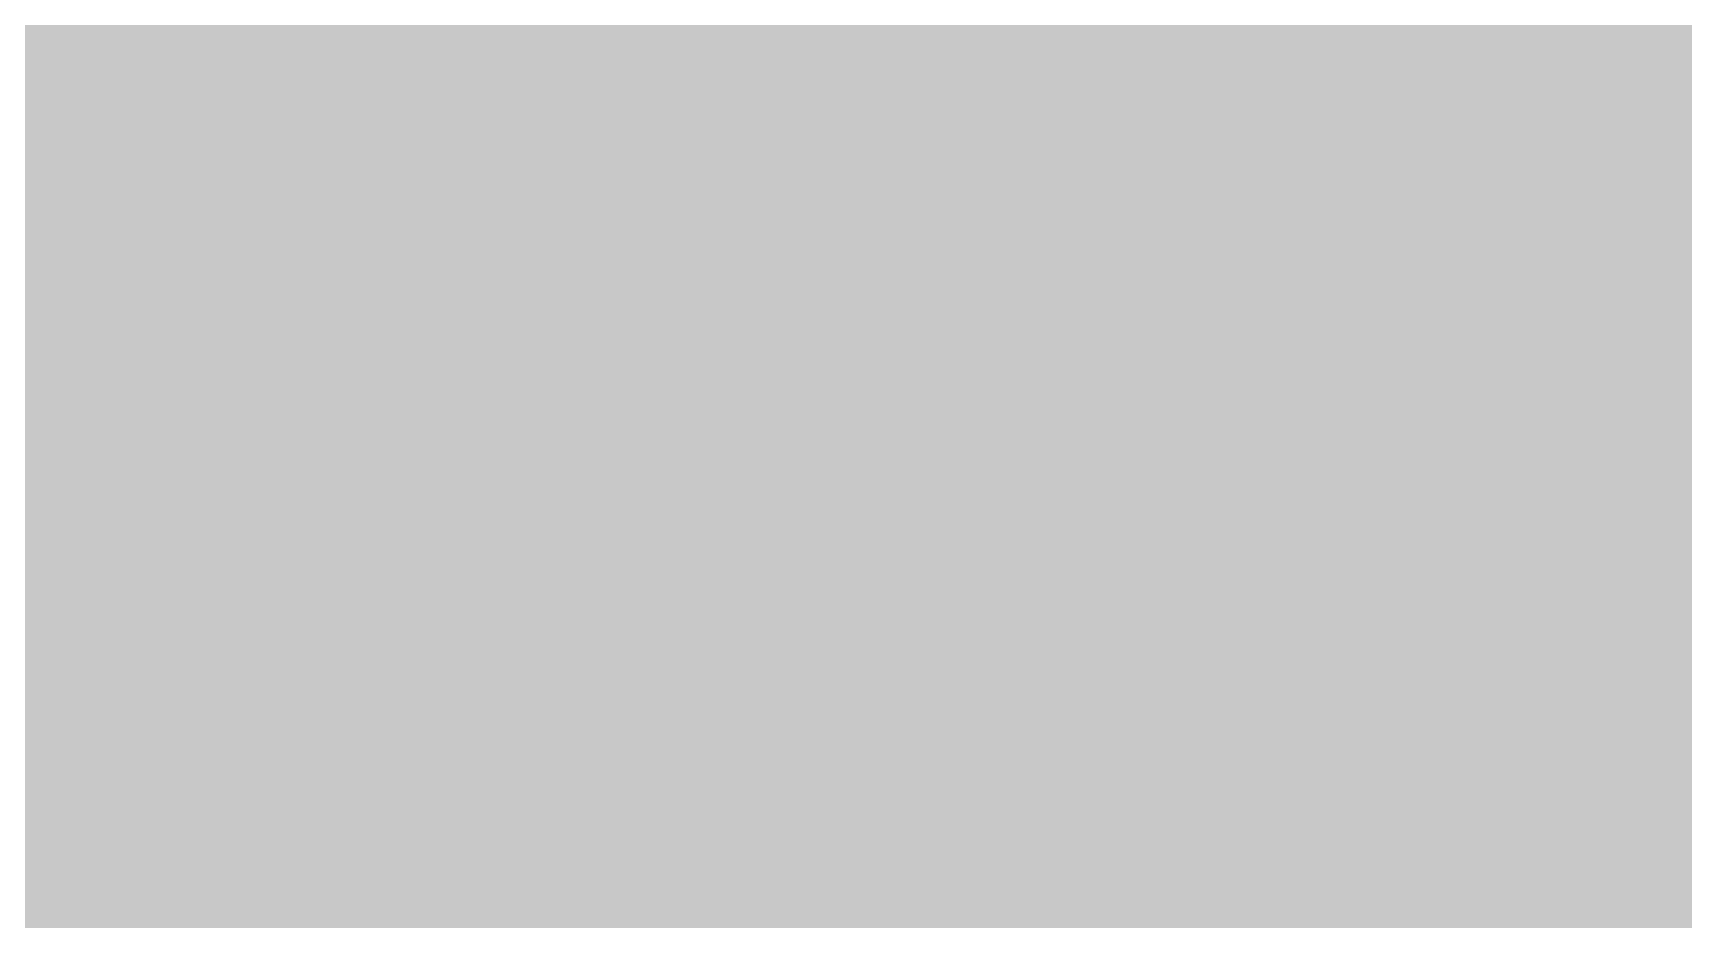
# Model space of a CAD drawing. Header units: millimetres. Extents: x -61 to 56, y -72 to 70.
# Drawn here: x 35.70267 to 35.73284, y 6.3564 to 6.37261 of the extents above; entities that cross this region are included whole.
import ezdxf

# ---------------------------------------------------------------- set-up
doc = ezdxf.new("R2010")
doc.units = ezdxf.units.MM
doc.header["$MEASUREMENT"] = 0
for name, color, linetype, true_color in [('02GND', 7, 'Continuous', 0x999966), ('03POWER', 7, 'Continuous', 0x008000), ('Bottom-Layer', 7, 'Continuous', 0x0000ff), ('Top-Layer', 7, 'Continuous', 0xff0000), ('Top-Silkscreen-Layer', 7, 'Continuous', 0xffcc00)]:
    doc.layers.add(name, color=color, linetype=linetype, true_color=true_color)

msp = doc.modelspace()

# ---------------------------------------------------------------- hatches: boundary and pattern name
at = {"layer": '02GND'}
for points in [[(-49.641958, 52.153259), (49.641958, 52.153259), (49.641958, -62.141984), (-49.641958, -62.141984)], [(34.78793, 6.900013), (34.869941, 6.593942), (35.094001, 6.369883), (35.400071, 6.287871), (35.706142, 6.369883), (35.930201, 6.593942), (36.012212, 6.900013), (35.930201, 7.206083), (35.706142, 7.430143), (35.400071, 7.512154), (35.094001, 7.430143), (34.869941, 7.206083)]]:
    msp.add_hatch(color=256, dxfattribs=at).paths.add_polyline_path(points)
at = {"layer": '03POWER'}
msp.add_hatch(color=256, dxfattribs=at).paths.add_polyline_path([(48.498956, -56.041595), (48.581114, -56.34792), (48.805534, -56.572018), (49.111977, -56.653736), (49.418183, -56.571138), (49.641958, -56.346396), (49.641958, -62.141984), (44.192197, -62.141984), (44.392711, -61.956629), (44.492675, -61.702524), (44.4722, -61.430232), (45.189121, -61.703608), (45.949762, -61.80428), (46.713116, -61.726822), (47.43803, -61.475409), (48.085424, -61.063594), (48.620395, -60.513581), (49.014103, -59.855019), (49.245323, -59.123414), (49.30159, -58.358206), (49.179869, -57.600648), (48.886723, -56.891582), (48.437957, -56.269233), (47.857762, -55.767154), (47.177419, -55.412411), (46.433605, -55.224129), (45.66642, -55.212459), (44.917223, -55.37803), (44.226405, -55.711916), (43.631208, -56.196116), (43.16372, -56.804527), (42.849143, -57.504349), (42.704437, -58.257854), (42.737403, -59.024419), (42.946264, -59.762719), (43.319759, -60.432951), (43.837754, -60.998981), (-43.361778, -60.998981), (-43.620701, -61.056438), (-43.831019, -61.21802), (-43.95325, -61.453397), (-43.964449, -61.718382), (-43.862513, -61.963232), (-43.666579, -62.141984), (-49.641958, -62.141984), (-49.641958, -56.581913), (-49.433456, -56.797498), (-49.147571, -56.888166), (-48.852931, -56.83215), (-49.162228, -57.541189), (-49.298212, -58.302706), (-49.253431, -59.074972), (-49.03034, -59.815668), (-48.641162, -60.484205), (-48.107226, -61.043948), (-47.457789, -61.464223), (-46.72844, -61.722002), (-45.959145, -61.803157), (-45.192061, -61.703242), (-44.469224, -61.427732), (-43.830242, -60.991724), (-43.310132, -60.419111), (-42.937395, -59.74127), (-42.732456, -58.995348), (-42.706545, -58.222219), (-42.861082, -57.464249), (-43.1876, -56.762974), (-43.668204, -56.156822), (-44.27656, -55.679011), (-44.979329, -55.355722), (-45.738002, -55.204673), (-46.511004, -55.234139), (-47.255975, -55.442507), (-47.932094, -55.818358), (-48.502309, -56.341096), (-48.499795, -56.309148), (-48.498956, -56.277112), (-48.498956, 51.314963), (-19.402619, 51.314963), (-19.629487, 51.143735), (-19.754565, 50.888503), (-19.750888, 50.604294), (-19.619248, 50.352384), (-19.388026, 50.187083), (-19.657776, 49.977156), (-19.772914, 49.655322), (-19.697541, 49.321925), (-19.455158, 49.080917), (-19.68391, 48.858287), (-19.769484, 48.550767), (-19.688612, 48.241977), (-19.463285, 48.015881), (-19.154771, 47.93396), (-18.846961, 48.018489), (-18.623555, 48.246483), (-18.545299, 48.555947), (-18.633473, 48.862732), (-18.864101, 49.083418), (-18.62497, 49.324258), (-18.550889, 49.655467), (-18.664631, 49.975232), (-18.931232, 50.185259), (-18.69805, 50.349441), (-18.564558, 50.601452), (-18.55973, 50.886594), (-18.684613, 51.14298), (-18.912102, 51.314963), (48.425541, 51.314963), (48.498956, 51.241548)])
at = {"layer": 'Bottom-Layer'}
msp.add_hatch(color=256, dxfattribs=at).paths.add_polyline_path([(-49.641958, -62.141984), (-49.641958, 52.153259), (49.641958, 52.153259), (49.641958, -62.141984)])
at = {"layer": 'Top-Layer'}
msp.add_hatch(color=256, dxfattribs=at).paths.add_polyline_path([(-49.641958, -62.141984), (-49.641958, 52.153259), (49.641958, 52.153259), (49.641958, -62.141984)])

# ---------------------------------------------------------------- linework, layer by layer
at = {"layer": '02GND', "const_width": 0.0508}
msp.add_lwpolyline([(34.78793, 6.900013), (34.869941, 6.593942), (35.094001, 6.369883), (35.400071, 6.287871), (35.706142, 6.369883), (35.930201, 6.593942), (36.012212, 6.900013), (35.930201, 7.206083), (35.706142, 7.430143), (35.400071, 7.512154), (35.094001, 7.430143), (34.869941, 7.206083)], close=True, dxfattribs=at)
at = {"layer": '03POWER', "const_width": 0.0508}
msp.add_lwpolyline([(35.736558, 15.912017), (35.736558, 2.539102), (35.700212, 2.422001), (35.687932, 2.300005), (35.700212, 2.178009), (35.736558, 2.060908), (35.736558, 1.508904), (35.537186, 1.376363), (35.403898, 1.177489), (35.357082, 0.942703), (35.403898, 0.707916), (35.537186, 0.509042), (35.736558, 0.376501), (35.736558, -11.200256)], dxfattribs=at)
at = {"layer": 'Bottom-Layer', "const_width": 0.0508}
msp.add_lwpolyline([(36.07371, 7.518779), (35.879231, 7.408153), (35.741407, 7.408153), (35.431233, 7.51136), (35.112172, 7.440227), (34.875213, 7.215038), (34.78793, 6.900013), (34.875213, 6.584987), (35.112172, 6.359799), (35.431233, 6.288665), (35.741407, 6.391872), (35.891668, 6.391872), (36.011968, 6.317072)], dxfattribs=at)
at = {"layer": 'Top-Layer', "const_width": 0.0508}
msp.add_lwpolyline([(36.689595, 5.408151), (35.731171, 5.408151), (35.731171, 5.826139), (35.70391, 5.963193), (35.626276, 6.079381), (35.430312, 6.275348), (35.423678, 6.281812), (35.41688, 6.288102), (35.744388, 6.393888), (35.963054, 6.659665)], dxfattribs=at)
at = {"layer": 'Top-Silkscreen-Layer', "const_width": 0.1524}
msp.add_lwpolyline([(35.782776, 10.59842), (35.782776, 6.245613)], dxfattribs=at)
msp.add_lwpolyline([(35.782776, 10.59842), (35.782776, 6.245613)], dxfattribs=at)

doc.saveas('drawing.dxf')
